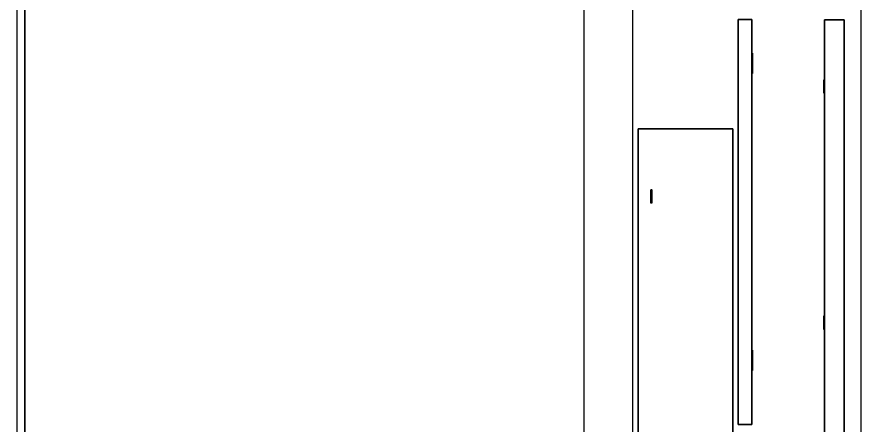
# Model space of a CAD drawing. Header units: millimetres. Extents: x 0 to 1250, y -63 to 3200.
# Drawn here: x 0 to 1250, y 917 to 1522 of the extents above; entities that cross this region are included whole.
import ezdxf

# ---------------------------------------------------------------- set-up
doc = ezdxf.new("R2010")
doc.units = ezdxf.units.MM
for name, color, linetype in [('CUT', 7, 'Continuous'), ('NEST', 4, 'Continuous'), ('SHEET', 8, 'Continuous')]:
    doc.layers.add(name, color=color, linetype=linetype)

msp = doc.modelspace()

# ---------------------------------------------------------------- linework, layer by layer
at = {"layer": 'CUT'}
for points in [[(12, 1762), (839.6, 1762), (839.6, 862), (703.9, 862), (703.9, 863.3), (677.7, 863.3), (677.7, 862), (283.9, 862), (283.9, 863.3), (257.7, 863.3), (257.7, 862), (12, 862)], [(1068, 1518), (1088, 1518), (1088, 1468), (1089.2, 1468), (1089.2, 1438), (1088, 1438), (1088, 1028), (1089.2, 1028), (1089.2, 998), (1088, 998), (1088, 918), (1068, 918)], [(1196, 708.8), (1194.8, 708.8), (1194.8, 728.8), (1196, 728.8), (1196, 1058.8), (1194.8, 1058.8), (1194.8, 1078.8), (1196, 1078.8), (1196, 1408.8), (1194.8, 1408.8), (1194.8, 1428.8), (1196, 1428.8), (1196, 1517.6), (1224.8, 1517.6), (1224.8, 620), (1196, 620)], [(920, 1356), (1060, 1356), (1060, 456), (1000.1, 456), (1000.1, 457.3), (979.9, 457.3), (979.9, 456), (920, 456)], [(938.7, 1265.4), (938.7, 1265.5), (938.7, 1265.7), (938.8, 1265.8), (938.9, 1265.9), (939, 1266), (939.1, 1266.1), (939.3, 1266.1), (939.4, 1266.1), (939.4, 1266.1), (939.5, 1266.1), (939.7, 1266.1), (939.8, 1266), (939.9, 1265.9), (940, 1265.8), (940.1, 1265.7), (940.1, 1265.5), (940.1, 1265.4), (940.1, 1246.6), (940.1, 1246.5), (940.1, 1246.3), (940, 1246.2), (939.9, 1246.1), (939.8, 1246), (939.7, 1245.9), (939.5, 1245.9), (939.4, 1245.9), (939.4, 1245.9), (939.3, 1245.9), (939.1, 1245.9), (939, 1246), (938.9, 1246.1), (938.8, 1246.2), (938.7, 1246.3), (938.7, 1246.5), (938.7, 1246.6)]]:
    msp.add_lwpolyline(points, close=True, dxfattribs=at)
at = {"layer": 'NEST'}
for points in [[(12, 862), (912, 862), (912, 1689.6), (12, 1689.6)], [(1068, 918), (1088, 918), (1088, 1518), (1068, 1518)], [(1196, 620), (1224.8, 620), (1224.8, 1517.6), (1196, 1517.6)], [(920, 456), (1060, 456), (1060, 1356), (920, 1356)]]:
    msp.add_lwpolyline(points, close=True, dxfattribs=at)
at = {"layer": 'SHEET'}
msp.add_lwpolyline([(0, 0), (1250, 0), (1250, 2500), (0, 2500)], close=True, dxfattribs=at)

doc.saveas('drawing.dxf')
